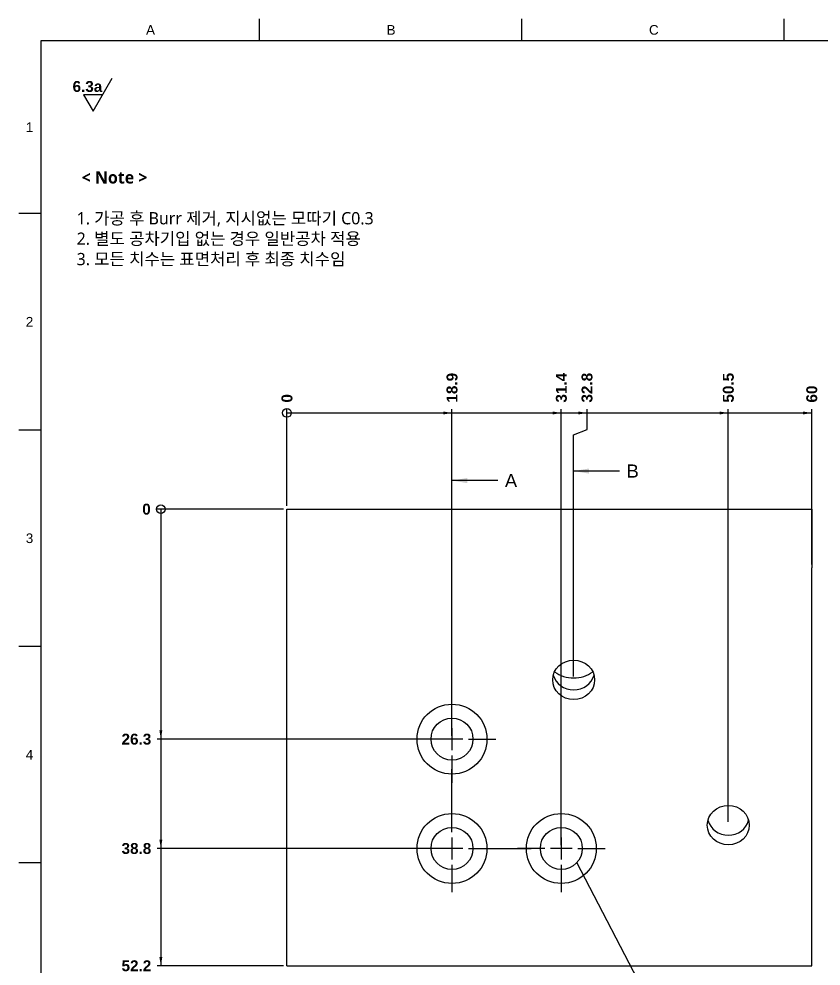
# Model space of a CAD drawing. Header units: millimetres. Extents: x 0 to 416, y -34 to 292.
# Drawn here: x 5 to 188.4, y 75.4 to 292 of the extents above; entities that cross this region are included whole.
import ezdxf
from ezdxf import colors
from ezdxf.entities.mleader import LeaderData, LeaderLine
from ezdxf.enums import TextEntityAlignment as Align
from ezdxf.lldxf.tags import DXFTag
from ezdxf.math import Vec2, Vec3

# ---------------------------------------------------------------- set-up
doc = ezdxf.new("R2010")
doc.units = ezdxf.units.MM
for name, color, linetype in [('Default', 7, 'Continuous'), ('MEC-000097267', 7, 'Continuous'), ('Template', 7, 'Continuous'), ('기본', 7, 'Continuous')]:
    doc.layers.add(name, color=color, linetype=linetype)
doc.styles.add('SEACAD_Arial', font='arial.ttf')
doc.styles.add('SEACAD_ArialB', font='arialbd.ttf')
tags = doc.linetypes.add('CENTER2', pattern=[28.575, 19.05, -3.175, 3.175, -3.175]).pattern_tags.tags
tags[10:11] = [DXFTag(74, 4), DXFTag(75, 0), DXFTag(340, '0'), DXFTag(46, 0.0), DXFTag(50, 0.0), DXFTag(44, 0.0), DXFTag(45, 0.0)]
tags[8:9] = [DXFTag(74, 4), DXFTag(75, 0), DXFTag(340, '0'), DXFTag(46, 0.0), DXFTag(50, 0.0), DXFTag(44, 0.0), DXFTag(45, 0.0)]
tags[6:7] = [DXFTag(74, 4), DXFTag(75, 0), DXFTag(340, '0'), DXFTag(46, 0.0), DXFTag(50, 0.0), DXFTag(44, 0.0), DXFTag(45, 0.0)]
tags[4:5] = [DXFTag(74, 4), DXFTag(75, 0), DXFTag(340, '0'), DXFTag(46, 0.0), DXFTag(50, 0.0), DXFTag(44, 0.0), DXFTag(45, 0.0)]

# ---------------------------------------------------------------- blocks, each defined once
blk = doc.blocks.new('SEANNOT_GROUP')
at = {"layer": 'Default', "color": 7, "linetype": 'CENTER2'}
for p, q in [((104.02, 106.06), (104.02, 112.31)), ((104.02, 104.81), (104.02, 99.81)), ((100.27, 102.31), (94.02, 102.31)), ((106.52, 102.31), (101.52, 102.31)), ((107.77, 102.31), (114.02, 102.31)), ((104.02, 98.56), (104.02, 92.31))]:
    blk.add_line(p, q, dxfattribs=at)
blk = doc.blocks.new('SEANNOT_GROUP1')
at = {"layer": 'Default', "color": 7, "linetype": 'CENTER2'}
for p, q in [((104.02, 131.06), (104.02, 137.31)), ((104.02, 129.81), (104.02, 124.81)), ((100.27, 127.31), (94.02, 127.31)), ((106.52, 127.31), (101.52, 127.31)), ((107.77, 127.31), (114.02, 127.31)), ((104.02, 123.56), (104.02, 117.31))]:
    blk.add_line(p, q, dxfattribs=at)
blk = doc.blocks.new('SEANNOT_GROUP2')
at = {"layer": 'Default', "color": 7, "linetype": 'CENTER2'}
for p, q in [((129.02, 106.06), (129.02, 112.31)), ((129.02, 104.81), (129.02, 99.81)), ((125.27, 102.31), (119.02, 102.31)), ((131.52, 102.31), (126.52, 102.31)), ((132.77, 102.31), (139.02, 102.31)), ((129.02, 98.56), (129.02, 92.31))]:
    blk.add_line(p, q, dxfattribs=at)
blk = doc.blocks.new('SEANNOT_GROUP3')
at = {"layer": 'Default', "color": 7, "linetype": 'CENTER2'}
blk.add_line((104.02, 109.19), (104.02, 120.43), dxfattribs=at)
blk = doc.blocks.new('SEANNOT_GROUP4')
at = {"layer": 'Default', "color": 7, "linetype": 'CENTER2'}
blk.add_line((110.9, 102.31), (122.14, 102.31), dxfattribs=at)
blk = doc.blocks.new('_SE_FILLED')
at = {"color": 0}
blk.add_line((0, 0), (-1, 0), dxfattribs=at)
blk.add_solid([(0, 0), (-1, -0.1665), (-1, 0.1665), (0, 0)], dxfattribs=at)
blk = doc.blocks.new('SEANNOT_GROUP9')
at = {"layer": 'Default', "color": 7, "linetype": 'Continuous'}
for p, q in [((21.95, 270.93), (26.28, 278.43)), ((19.78, 274.68), (21.95, 270.93)), ((24.11, 274.68), (19.78, 274.68))]:
    blk.add_line(p, q, dxfattribs=at)
at = {"layer": 'Default', "color": 7, "linetype": 'Continuous', "style": 'SEACAD_ArialB'}
blk.add_text('6.3a', height=2.5, dxfattribs=at).set_placement((17.26, 277.81), align=Align.TOP_LEFT)
blk = doc.blocks.new('SE')
at = {"layer": 'MEC-000097267', "color": 7, "linetype": 'Continuous'}
for p, q in [((66.28, 179.9), (186.28, 179.9)), ((66.28, 166.48), (66.28, 179.9)), ((186.28, 179.9), (186.28, 166.48)), ((66.28, 75.49), (66.28, 166.48)), ((186.28, 75.49), (186.28, 166.48)), ((66.28, 75.49), (186.28, 75.49))]:
    blk.add_line(p, q, dxfattribs=at)
for centre, radius in [((104.02, 127.31), 8), ((104.02, 127.31), 4.8), ((104.02, 102.31), 8), ((129.02, 102.31), 8), ((104.02, 102.31), 4.8), ((129.02, 102.31), 4.8)]:
    blk.add_circle(centre, radius, dxfattribs=at)
for centre in [(131.84, 140.87), (167.2, 107.65)]:
    blk.add_ellipse(centre, major_axis=(-4.8, 0), ratio=0.939693, dxfattribs=at)
for centre, major_axis, start_param, end_param in [((131.84, 143.08), (-4.8, 0), 0.247442, 2.894151), ((131.84, 149.82), (0, -8.51), 5.702893, 6.283185), ((131.84, 149.82), (0, -8.51), 0, 0.580293), ((167.2, 109.86), (-4.8, 0), 0.247442, 2.894151)]:
    blk.add_ellipse(centre, major_axis=major_axis, ratio=0.939693, start_param=start_param, end_param=end_param, dxfattribs=at)
blk = doc.blocks.new('GDimGGroup')
at = {"layer": 'Default', "color": 7, "linetype": 'Continuous'}
blk.add_line((66.28, 180.65), (66.28, 202.77), dxfattribs=at)
blk.add_circle((66.28, 201.9), 1, dxfattribs=at)
at = {"layer": 'Default', "color": 7, "linetype": 'Continuous', "style": 'SEACAD_ArialB'}
blk.add_text('0', height=2.5, rotation=90, dxfattribs=at).set_placement((65.03, 204.27), align=Align.TOP_LEFT)
blk = doc.blocks.new('GDimGGroup1')
at = {"layer": 'Default', "linetype": 'Continuous'}
blk.add_hatch(color=7, dxfattribs=at).paths.add_polyline_path([(102.02, 202.23), (102.02, 201.56), (104.02, 201.9)])
at = {"layer": 'Default', "color": 7, "linetype": 'Continuous'}
for p, q in [((66.28, 201.9), (104.02, 201.9)), ((104.02, 128.06), (104.02, 202.77))]:
    blk.add_line(p, q, dxfattribs=at)
at = {"layer": 'Default', "color": 7, "linetype": 'Continuous', "style": 'SEACAD_ArialB'}
blk.add_text('18.9', height=2.5, rotation=90, dxfattribs=at).set_placement((102.77, 204.27), align=Align.TOP_LEFT)
blk = doc.blocks.new('GDimGGroup2')
at = {"layer": 'Default', "linetype": 'Continuous'}
blk.add_hatch(color=7, dxfattribs=at).paths.add_polyline_path([(127.02, 202.23), (127.02, 201.56), (129.02, 201.9)])
at = {"layer": 'Default', "color": 7, "linetype": 'Continuous'}
for p, q in [((104.02, 201.9), (129.02, 201.9)), ((129.02, 103.06), (129.02, 202.77))]:
    blk.add_line(p, q, dxfattribs=at)
at = {"layer": 'Default', "color": 7, "linetype": 'Continuous', "style": 'SEACAD_ArialB'}
blk.add_text('31.4', height=2.5, rotation=90, dxfattribs=at).set_placement((127.77, 204.27), align=Align.TOP_LEFT)
blk = doc.blocks.new('GDimGGroup3')
at = {"layer": 'Default', "linetype": 'Continuous'}
blk.add_hatch(color=7, dxfattribs=at).paths.add_polyline_path([(184.28, 202.23), (184.28, 201.56), (186.28, 201.9)])
at = {"layer": 'Default', "color": 7, "linetype": 'Continuous'}
for p, q in [((167.2, 201.9), (186.28, 201.9)), ((186.28, 167.23), (186.28, 202.77))]:
    blk.add_line(p, q, dxfattribs=at)
at = {"layer": 'Default', "color": 7, "linetype": 'Continuous', "style": 'SEACAD_ArialB'}
blk.add_text('60', height=2.5, rotation=90, dxfattribs=at).set_placement((185.03, 204.27), align=Align.TOP_LEFT)
blk = doc.blocks.new('GDimGGroup4')
at = {"layer": 'Default', "color": 7, "linetype": 'Continuous'}
blk.add_line((65.53, 179.9), (36.57, 179.9), dxfattribs=at)
blk.add_circle((37.45, 179.9), 1, dxfattribs=at)
at = {"layer": 'Default', "color": 7, "linetype": 'Continuous', "style": 'SEACAD_ArialB'}
blk.add_text('0', height=2.5, dxfattribs=at).set_placement((33.19, 181.15), align=Align.TOP_LEFT)
blk = doc.blocks.new('GDimGGroup5')
at = {"layer": 'Default', "linetype": 'Continuous'}
blk.add_hatch(color=7, dxfattribs=at).paths.add_polyline_path([(37.12, 129.31), (37.45, 127.31), (37.78, 129.31)])
at = {"layer": 'Default', "color": 7, "linetype": 'Continuous'}
for p, q in [((37.45, 179.9), (37.45, 127.31)), ((103.27, 127.31), (36.57, 127.31))]:
    blk.add_line(p, q, dxfattribs=at)
at = {"layer": 'Default', "color": 7, "linetype": 'Continuous', "style": 'SEACAD_ArialB'}
blk.add_text('26.3', height=2.5, dxfattribs=at).set_placement((28.46, 128.56), align=Align.TOP_LEFT)
blk = doc.blocks.new('GDimGGroup6')
at = {"layer": 'Default', "linetype": 'Continuous'}
blk.add_hatch(color=7, dxfattribs=at).paths.add_polyline_path([(37.12, 104.31), (37.45, 102.31), (37.78, 104.31)])
at = {"layer": 'Default', "color": 7, "linetype": 'Continuous'}
for p, q in [((37.45, 127.31), (37.45, 102.31)), ((103.27, 102.31), (36.57, 102.31))]:
    blk.add_line(p, q, dxfattribs=at)
at = {"layer": 'Default', "color": 7, "linetype": 'Continuous', "style": 'SEACAD_ArialB'}
blk.add_text('38.8', height=2.5, dxfattribs=at).set_placement((28.46, 103.56), align=Align.TOP_LEFT)
blk = doc.blocks.new('GDimGGroup7')
at = {"layer": 'Default', "linetype": 'Continuous'}
blk.add_hatch(color=7, dxfattribs=at).paths.add_polyline_path([(37.12, 77.49), (37.45, 75.49), (37.78, 77.49)])
at = {"layer": 'Default', "color": 7, "linetype": 'Continuous'}
for p, q in [((37.45, 102.31), (37.45, 75.49)), ((65.53, 75.49), (36.57, 75.49))]:
    blk.add_line(p, q, dxfattribs=at)
at = {"layer": 'Default', "color": 7, "linetype": 'Continuous', "style": 'SEACAD_ArialB'}
blk.add_text('52.2', height=2.5, dxfattribs=at).set_placement((28.46, 76.74), align=Align.TOP_LEFT)
blk = doc.blocks.new('SE3')
at = {"color": 7, "linetype": 'Continuous', "style": 'SEACAD_Arial'}
blk.add_text('A', height=3, dxfattribs=at).set_placement((116.12, 187.94), align=Align.TOP_LEFT)
blk = doc.blocks.new('SE4')
at = {"color": 7, "linetype": 'Continuous', "style": 'SEACAD_Arial'}
blk.add_text('A', height=3, dxfattribs=at).set_placement((116.12, 67.63), align=Align.TOP_LEFT)
blk = doc.blocks.new('SEANNOT_GROUP12')
at = {"linetype": 'Continuous'}
blk.add_hatch(color=7, dxfattribs=at).paths.add_polyline_path([(107.52, 187.02), (104.02, 186.44), (107.52, 185.85)])
at = {"color": 7, "linetype": 'Continuous'}
blk.add_lwpolyline([(114.52, 186.44), (104.02, 186.44)], dxfattribs=at)
blk = doc.blocks.new('SEANNOT_GROUP13')
at = {"linetype": 'Continuous'}
blk.add_hatch(color=7, dxfattribs=at).paths.add_polyline_path([(107.52, 66.71), (104.02, 66.13), (107.52, 65.54)])
at = {"color": 7, "linetype": 'Continuous'}
blk.add_lwpolyline([(114.52, 66.13), (104.02, 66.13)], dxfattribs=at)
blk = doc.blocks.new('SE2')
at = {"layer": 'Default', "color": 7, "linetype": 'CENTER2'}
for p, q in [((104.02, 186.44), (104.02, 188.19)), ((104.02, 66.13), (104.02, 64.38))]:
    blk.add_line(p, q, dxfattribs=at)
at = {"layer": 'Default', "color": 7, "linetype": 'CENTER2', "const_width": 0.00023}
blk.add_lwpolyline([(104.02, 186.44), (104.02, 66.13)], dxfattribs=at)
at = {"layer": 'Default'}
for name in ['SEANNOT_GROUP12', 'SE3', 'SE4', 'SEANNOT_GROUP13']:
    blk.add_blockref(name, (0, 0), dxfattribs=at)
blk = doc.blocks.new('SE7')
at = {"color": 7, "linetype": 'Continuous', "style": 'SEACAD_Arial'}
blk.add_text('B', height=3, dxfattribs=at).set_placement((179.3, 66.67), align=Align.TOP_LEFT)
blk = doc.blocks.new('SE8')
at = {"color": 7, "linetype": 'Continuous', "style": 'SEACAD_Arial'}
blk.add_text('B', height=3, dxfattribs=at).set_placement((143.94, 190.12), align=Align.TOP_LEFT)
blk = doc.blocks.new('SEANNOT_GROUP14')
at = {"linetype": 'Continuous'}
blk.add_hatch(color=7, dxfattribs=at).paths.add_polyline_path([(170.7, 65.76), (167.2, 65.17), (170.7, 64.59)])
at = {"color": 7, "linetype": 'Continuous'}
blk.add_lwpolyline([(177.7, 65.17), (167.2, 65.17)], dxfattribs=at)
blk = doc.blocks.new('SEANNOT_GROUP15')
at = {"linetype": 'Continuous'}
blk.add_hatch(color=7, dxfattribs=at).paths.add_polyline_path([(135.34, 189.2), (131.84, 188.62), (135.34, 188.03)])
at = {"color": 7, "linetype": 'Continuous'}
blk.add_lwpolyline([(142.34, 188.62), (131.84, 188.62)], dxfattribs=at)
blk = doc.blocks.new('SE6')
at = {"layer": 'Default', "color": 7, "linetype": 'CENTER2'}
for p, q in [((131.84, 188.62), (131.84, 190.37)), ((167.2, 65.17), (167.2, 63.42))]:
    blk.add_line(p, q, dxfattribs=at)
at = {"layer": 'Default', "color": 7, "linetype": 'CENTER2', "const_width": 0.00023}
blk.add_lwpolyline([(167.2, 65.17), (167.2, 126.51), (131.84, 126.51), (131.84, 188.62)], dxfattribs=at)
at = {"layer": 'Default'}
for name in ['SEANNOT_GROUP15', 'SE8', 'SEANNOT_GROUP14', 'SE7']:
    blk.add_blockref(name, (0, 0), dxfattribs=at)
blk = doc.blocks.new('GDimGGroup8')
at = {"layer": 'Default', "linetype": 'Continuous'}
blk.add_hatch(color=7, dxfattribs=at).paths.add_polyline_path([(132.89, 202.23), (132.89, 201.56), (134.89, 201.9)])
at = {"layer": 'Default', "color": 7, "linetype": 'Continuous'}
for p, q in [((129.02, 201.9), (134.89, 201.9)), ((134.89, 198.15), (134.89, 202.77)), ((131.84, 196.9), (134.89, 198.15)), ((131.84, 141.62), (131.84, 196.9))]:
    blk.add_line(p, q, dxfattribs=at)
at = {"layer": 'Default', "color": 7, "linetype": 'Continuous', "style": 'SEACAD_ArialB'}
blk.add_text('32.8', height=2.5, rotation=90, dxfattribs=at).set_placement((133.64, 204.27), align=Align.TOP_LEFT)
blk = doc.blocks.new('GDimGGroup9')
at = {"layer": 'Default', "linetype": 'Continuous'}
blk.add_hatch(color=7, dxfattribs=at).paths.add_polyline_path([(165.2, 202.23), (165.2, 201.56), (167.2, 201.9)])
at = {"layer": 'Default', "color": 7, "linetype": 'Continuous'}
for p, q in [((134.89, 201.9), (167.2, 201.9)), ((167.2, 108.4), (167.2, 202.77))]:
    blk.add_line(p, q, dxfattribs=at)
at = {"layer": 'Default', "color": 7, "linetype": 'Continuous', "style": 'SEACAD_ArialB'}
blk.add_text('50.5', height=2.5, rotation=90, dxfattribs=at).set_placement((165.95, 204.27), align=Align.TOP_LEFT)
blk = doc.blocks.new('_DOT')
at = {"color": 0, "linetype": 'ByBlock', "lineweight": -2}
blk.add_line((-0.5, 0), (-1, 0), dxfattribs=at)
at = {"color": 0, "linetype": 'ByBlock', "const_width": 0.5}
blk.add_lwpolyline([(-0.25, 0, 1), (0.25, 0, 1)], format="xyb", close=True, dxfattribs=at)

msp = doc.modelspace()

# ---------------------------------------------------------------- linework, layer by layer
at = {"layer": 'Template', "color": 7, "linetype": 'Continuous'}
for p, q in [((60, 287), (60, 292)), ((120, 287), (120, 292)), ((180, 287), (180, 292)), ((10, 287), (10, 10)), ((411, 287), (10, 287)), ((10, 247.5), (5, 247.5)), ((10, 198), (5, 198)), ((10, 148.5), (5, 148.5)), ((10, 99), (5, 99))]:
    msp.add_line(p, q, dxfattribs=at)

# ---------------------------------------------------------------- block references
at = {"layer": 'Default'}
for name in ['SEANNOT_GROUP9', 'GDimGGroup1', 'GDimGGroup2', 'GDimGGroup8', 'GDimGGroup9', 'GDimGGroup3', 'GDimGGroup', 'SE6', 'SE2', 'GDimGGroup5', 'GDimGGroup4', 'SE', 'SEANNOT_GROUP1', 'GDimGGroup6', 'SEANNOT_GROUP3', 'SEANNOT_GROUP', 'SEANNOT_GROUP2', 'GDimGGroup7', 'SEANNOT_GROUP4']:
    msp.add_blockref(name, (0, 0), dxfattribs=at)

# ---------------------------------------------------------------- texts
at = {"layer": '기본', "insert": (18.1893, 257.1635), "char_height": 3, "width": 89.806613, "attachment_point": 1}
msp.add_mtext('{\\fArial|b0||i0||c0|p34;\\C7;\\H3.;\\W1.; }{\\f맑은 고딕|b1||i0||c0|p34;\\C7;\\H2.8;\\W1.;< Note >\\P}{\\f맑은 고딕|b0||i0||c0|p34;\\C7;\\H2.8;\\W1.;\\P}{\\f맑은 고딕|b0||i0||c0|p34;\\C7;\\H2.8;\\W1.;1. 가공 후 Burr 제거, 지시없는 모따기 C0.3\\P}{\\f맑은 고딕|b0||i0||c0|p34;\\C7;\\H2.8;\\W1.;2. 별도 공차기입 없는 경우 일반공차 적용\\P}{\\f맑은 고딕|b0||i0||c0|p34;\\C7;\\H2.8;\\W1.;3. 모든 치수는 표면처리 후 최종 치수임\\P}', dxfattribs=at)

# ---------------------------------------------------------------- leaders
at = {"layer": 'Default', "color": 7, "linetype": 'Continuous'}
ml = msp.add_multileader_mtext('Standard', dxfattribs=at)
ml.set_content("{\\pxsm0.9;\\fArial|b1||i0||c0|p34;\\W1.;3-%%c 4.8  THRU\\PC'B %%c 8 DP 4.8\\P단면도 기준면 참고\\P}", color=256)
ml.set_leader_properties()
ml.set_arrow_properties(name='_SE_FILLED')
ml.build(insert=Vec2(0, 0))
ml.multileader.update_dxf_attribs({"dogleg_length": 3.75, "arrow_head_size": 2})
ctx = ml.context
ctx.base_point, ctx.char_height, ctx.arrow_head_size, ctx.landing_gap_size = Vec3(158.9008, 54.1962), 2.5, 2, 0.875
notes = []
notes.append((ctx, [(0, (1, 1, 0), (156.2758, 53.4462), (1, 0), 3.75, [(0, [(132.5499, 99.0607)], 0, [])])]))
ctx.mtext.insert = Vec3(160.9008, 54.7812)
at = {"layer": 'Template', "color": 7, "linetype": 'Continuous'}
ml = msp.add_multileader_mtext('Standard', dxfattribs=at)
ml.set_content('{\\pxsm0.9;\\fArial|b0||i0||c0|p34;\\W1.;A\\P}', color=256)
ml.set_leader_properties()
ml.set_arrow_properties(name='DOT')
ml.build(insert=Vec2(0, 0))
ml.multileader.update_dxf_attribs({"leader_type": 0, "dogleg_length": 0, "arrow_head_size": 1.76})
ctx = ml.context
ctx.base_point, ctx.char_height, ctx.arrow_head_size, ctx.landing_gap_size = Vec3(32.0652, 289.5), 2.2, 1.76, 0.77
ctx.mtext.insert = Vec3(34.0652, 290.6)
ml = msp.add_multileader_mtext('Standard', dxfattribs=at)
ml.set_content('{\\pxsm0.9;\\fArial|b0||i0||c0|p34;\\W1.;B\\P}', color=256)
ml.set_leader_properties()
ml.set_arrow_properties(name='DOT')
ml.build(insert=Vec2(0, 0))
ml.multileader.update_dxf_attribs({"leader_type": 0, "dogleg_length": 0, "arrow_head_size": 1.76})
ctx = ml.context
ctx.base_point, ctx.char_height, ctx.arrow_head_size, ctx.landing_gap_size = Vec3(87.0652, 289.5), 2.2, 1.76, 0.77
ctx.mtext.insert = Vec3(89.0652, 290.6)
ml = msp.add_multileader_mtext('Standard', dxfattribs=at)
ml.set_content('{\\pxsm0.9;\\fArial|b0||i0||c0|p34;\\W1.;C\\P}', color=256)
ml.set_leader_properties()
ml.set_arrow_properties(name='DOT')
ml.build(insert=Vec2(0, 0))
ml.multileader.update_dxf_attribs({"leader_type": 0, "dogleg_length": 0, "arrow_head_size": 1.76})
ctx = ml.context
ctx.base_point, ctx.char_height, ctx.arrow_head_size, ctx.landing_gap_size = Vec3(147.0652, 289.4813), 2.2, 1.76, 0.77
ctx.mtext.insert = Vec3(149.0652, 290.6)
ml = msp.add_multileader_mtext('Standard', dxfattribs=at)
ml.set_content('{\\pxsm0.9;\\fArial|b0||i0||c0|p34;\\W1.;1\\P}', color=256)
ml.set_leader_properties()
ml.set_arrow_properties(name='DOT')
ml.build(insert=Vec2(0, 0))
ml.multileader.update_dxf_attribs({"leader_type": 0, "dogleg_length": 0, "arrow_head_size": 1.76})
ctx = ml.context
ctx.base_point, ctx.char_height, ctx.arrow_head_size, ctx.landing_gap_size = Vec3(4.5652, 267.25), 2.2, 1.76, 0.77
ctx.mtext.insert = Vec3(6.5652, 268.35)
ml = msp.add_multileader_mtext('Standard', dxfattribs=at)
ml.set_content('{\\pxsm0.9;\\fArial|b0||i0||c0|p34;\\W1.;2\\P}', color=256)
ml.set_leader_properties()
ml.set_arrow_properties(name='DOT')
ml.build(insert=Vec2(0, 0))
ml.multileader.update_dxf_attribs({"leader_type": 0, "dogleg_length": 0, "arrow_head_size": 1.76})
ctx = ml.context
ctx.base_point, ctx.char_height, ctx.arrow_head_size, ctx.landing_gap_size = Vec3(4.5652, 222.75), 2.2, 1.76, 0.77
ctx.mtext.insert = Vec3(6.5652, 223.85)
ml = msp.add_multileader_mtext('Standard', dxfattribs=at)
ml.set_content('{\\pxsm0.9;\\fArial|b0||i0||c0|p34;\\W1.;3\\P}', color=256)
ml.set_leader_properties()
ml.set_arrow_properties(name='DOT')
ml.build(insert=Vec2(0, 0))
ml.multileader.update_dxf_attribs({"leader_type": 0, "dogleg_length": 0, "arrow_head_size": 1.76})
ctx = ml.context
ctx.base_point, ctx.char_height, ctx.arrow_head_size, ctx.landing_gap_size = Vec3(4.5652, 173.2313), 2.2, 1.76, 0.77
ctx.mtext.insert = Vec3(6.5652, 174.35)
ml = msp.add_multileader_mtext('Standard', dxfattribs=at)
ml.set_content('{\\pxsm0.9;\\fArial|b0||i0||c0|p34;\\W1.;4\\P}', color=256)
ml.set_leader_properties()
ml.set_arrow_properties(name='DOT')
ml.build(insert=Vec2(0, 0))
ml.multileader.update_dxf_attribs({"leader_type": 0, "dogleg_length": 0, "arrow_head_size": 1.76})
ctx = ml.context
ctx.base_point, ctx.char_height, ctx.arrow_head_size, ctx.landing_gap_size = Vec3(4.5652, 123.75), 2.2, 1.76, 0.77
ctx.mtext.insert = Vec3(6.5652, 124.85)
for ctx, leaders in notes:
    for number, flags, end, landing, length, lines in leaders:
        leader = LeaderData()
        leader.index, (leader.has_last_leader_line, leader.has_dogleg_vector, leader.attachment_direction) = number, flags
        leader.last_leader_point, leader.dogleg_vector, leader.dogleg_length = Vec3(end), Vec3(landing), length
        for number, points, colour, breaks in lines:
            line = LeaderLine()
            line.index, line.vertices, line.color, line.breaks = number, Vec3.list(points), colors.encode_raw_color(colour), breaks
            leader.lines.append(line)
        ctx.leaders.append(leader)

doc.saveas('drawing.dxf')
